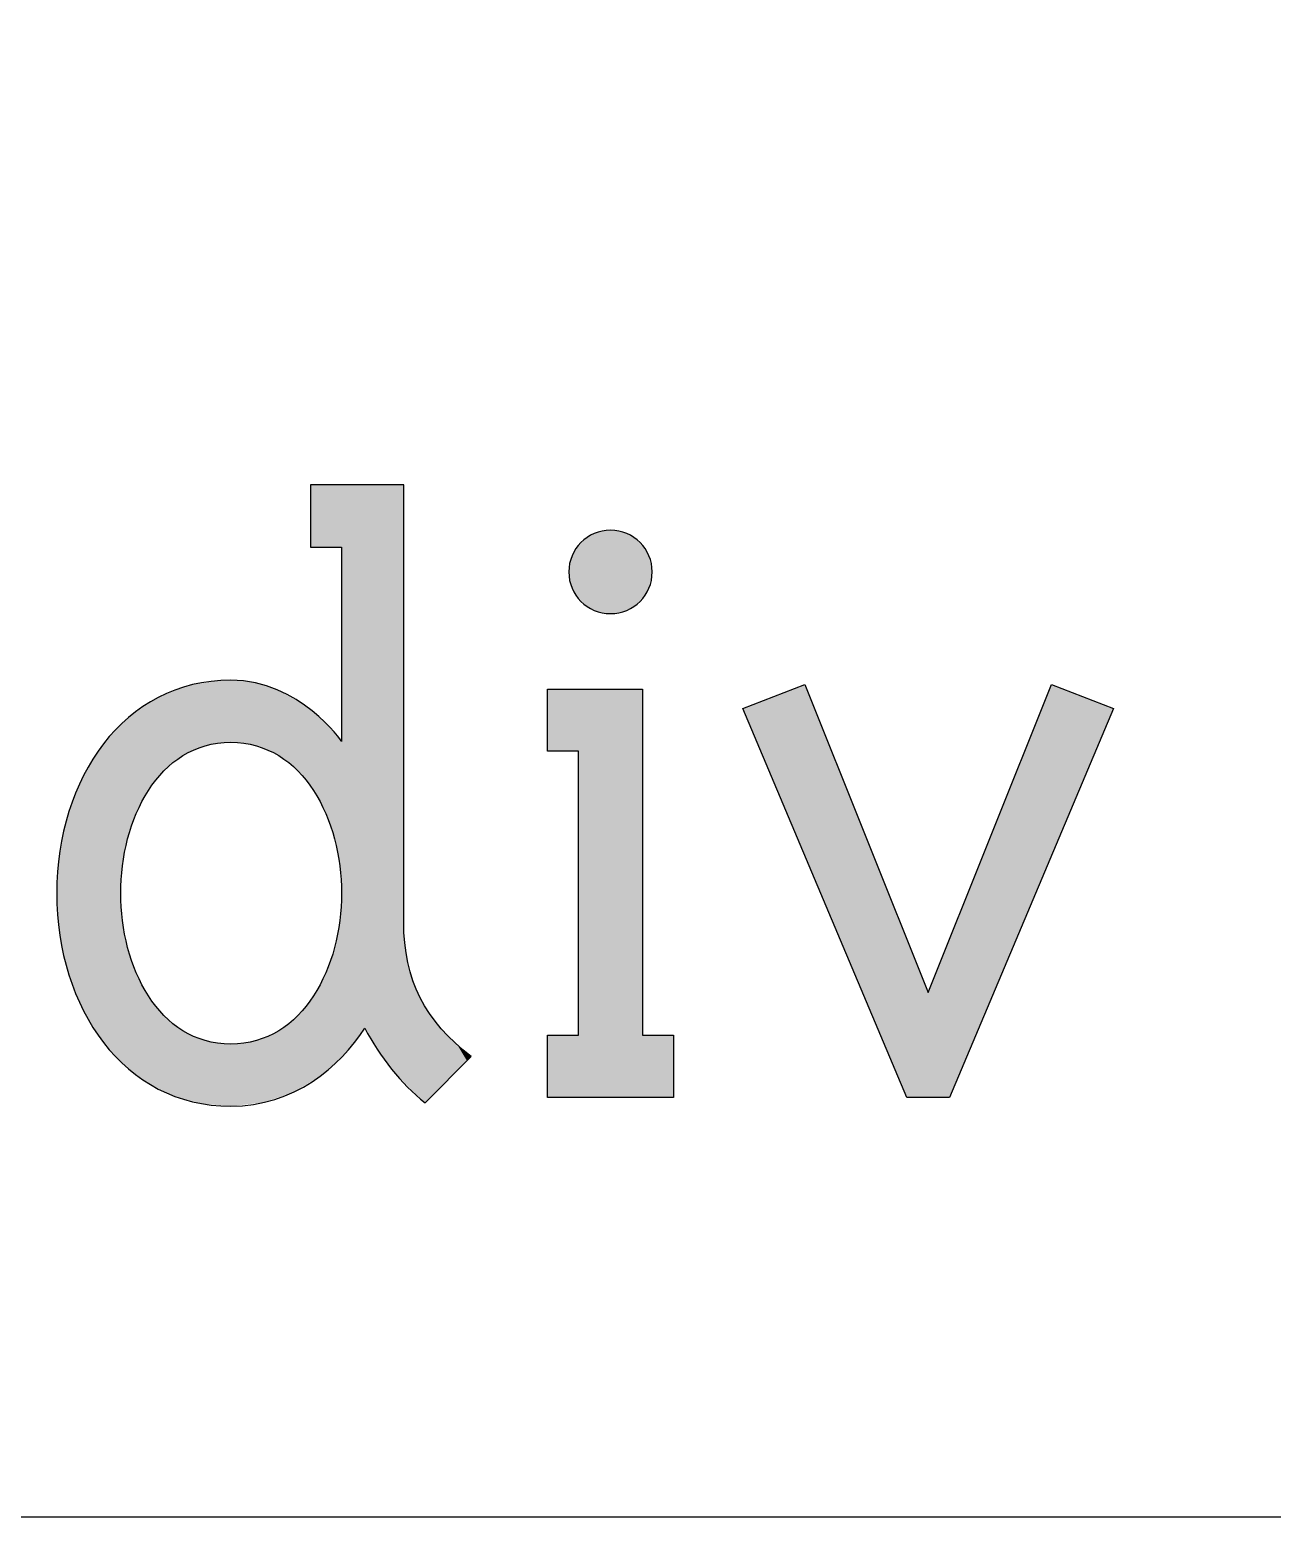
# Model space of a CAD drawing. Extents: x -255 to 680, y -360 to 140.
# Drawn here: x 492.5 to 535.1, y -359.9 to -308.8 of the extents above; entities that cross this region are included whole.
import ezdxf

# ---------------------------------------------------------------- set-up
doc = ezdxf.new("R2010")
doc.units = 0
doc.layers.add('CALQUE_1', color=7, linetype='CONTINUOUS')

# ---------------------------------------------------------------- blocks, each defined once
blk = doc.blocks.new('*U21')
at = {"layer": 'CALQUE_1', "color": 7}
for points in [[(502.109, -326.537), (502.109, -324.429), (502.155, -326.561)], [(502.155, -326.561), (502.109, -324.429), (502.155, -324.429)], [(502.155, -326.561), (502.155, -324.429), (502.188, -326.561)], [(502.188, -326.561), (502.155, -324.429), (502.188, -324.429)], [(502.188, -326.561), (502.188, -324.429), (502.208, -326.561)], [(502.208, -326.561), (502.188, -324.429), (502.208, -324.429)], [(502.208, -326.561), (502.208, -324.429), (502.404, -326.561)], [(502.404, -326.561), (502.208, -324.429), (502.404, -324.429)], [(502.404, -326.561), (502.404, -324.429), (502.44, -326.561)], [(502.44, -326.561), (502.404, -324.429), (502.44, -324.429)], [(502.44, -326.561), (502.44, -324.429), (502.596, -326.561)], [(502.596, -326.561), (502.44, -324.429), (502.596, -324.429)], [(502.596, -326.561), (502.596, -324.429), (502.629, -326.561)], [(502.629, -326.561), (502.596, -324.429), (502.629, -324.429)], [(502.629, -326.561), (502.629, -324.429), (502.642, -326.561)], [(502.642, -326.561), (502.629, -324.429), (502.642, -324.429)], [(502.642, -326.561), (502.642, -324.429), (502.931, -326.561)], [(502.931, -326.561), (502.642, -324.429), (502.931, -324.429)], [(502.931, -326.561), (502.931, -324.429), (503.027, -326.561)], [(503.027, -326.561), (502.931, -324.429), (503.027, -324.429)], [(503.027, -326.561), (503.027, -324.429), (503.114, -326.561)], [(503.114, -326.561), (503.027, -324.429), (503.114, -324.429)], [(503.114, -326.561), (503.114, -324.429), (503.121, -326.561)], [(503.121, -326.561), (503.114, -324.429), (503.121, -324.429)], [(503.121, -326.561), (503.121, -324.429), (503.129, -326.561)], [(503.129, -326.561), (503.121, -324.429), (503.129, -324.429)], [(503.129, -326.561), (503.129, -324.429), (503.137, -326.561)], [(503.137, -326.561), (503.129, -324.429), (503.137, -324.429)], [(503.137, -326.561), (503.137, -324.429), (503.172, -326.561)], [(503.172, -326.561), (503.137, -324.429), (503.172, -324.429)], [(503.172, -326.561), (503.172, -324.429), (503.175, -326.635)], [(503.175, -326.635), (503.172, -324.429), (503.175, -324.429)], [(503.175, -344.068), (503.175, -324.429), (503.192, -344.052)], [(503.192, -344.052), (503.175, -324.429), (503.192, -324.429)], [(503.192, -344.052), (503.192, -324.429), (503.798, -343.319)], [(503.798, -343.319), (503.192, -324.429), (503.798, -324.429)], [(503.798, -343.319), (503.798, -324.429), (503.926, -343.131)], [(503.926, -343.131), (503.798, -324.429), (503.926, -324.429)], [(503.926, -343.131), (503.926, -324.429), (503.979, -343.091)], [(503.979, -343.091), (503.926, -324.429), (503.979, -324.429)], [(503.979, -343.091), (503.979, -324.429), (504.006, -343.141)], [(504.006, -343.141), (503.979, -324.429), (504.006, -324.429)], [(504.006, -343.141), (504.006, -324.429), (504.016, -343.159)], [(504.016, -343.159), (504.006, -324.429), (504.016, -324.429)], [(504.016, -343.159), (504.016, -324.429), (504.171, -343.432)], [(504.171, -343.432), (504.016, -324.429), (504.171, -324.429)], [(504.171, -343.432), (504.171, -324.429), (504.807, -344.355)], [(504.807, -344.355), (504.171, -324.429), (504.807, -324.429)], [(504.807, -344.355), (504.807, -324.429), (504.888, -344.473)], [(504.888, -344.473), (504.807, -324.429), (504.888, -324.429)], [(504.888, -344.473), (504.888, -324.429), (505.097, -344.695)], [(505.097, -344.695), (504.888, -324.429), (505.097, -324.429)], [(505.097, -344.695), (505.097, -324.429), (505.271, -344.88)], [(505.271, -344.88), (505.097, -324.429), (505.271, -324.429)], [(505.271, -344.88), (505.271, -324.429), (505.306, -344.918)], [(505.306, -344.918), (505.271, -324.429), (505.306, -324.472)], [(498.053, -333.545), (497.724, -331.394), (498.053, -331.282)], [(498.092, -333.525), (498.053, -331.282), (498.092, -331.276)], [(498.053, -333.545), (498.053, -331.282), (498.092, -333.525)], [(498.369, -333.425), (498.092, -331.276), (498.369, -331.236)], [(498.092, -333.525), (498.092, -331.276), (498.369, -333.425)], [(498.488, -333.381), (498.369, -331.236), (498.488, -331.218)], [(498.369, -333.425), (498.369, -331.236), (498.488, -333.381)], [(498.914, -333.292), (498.488, -331.218), (498.914, -331.156)], [(498.488, -333.381), (498.488, -331.218), (498.914, -333.292)], [(499.026, -333.284), (498.914, -331.156), (499.026, -331.139)], [(498.914, -333.292), (498.914, -331.156), (499.026, -333.284)], [(499.368, -333.261), (499.026, -331.139), (499.368, -331.133)], [(499.026, -333.284), (499.026, -331.139), (499.368, -333.261)], [(499.478, -333.269), (499.368, -331.133), (499.478, -331.131)], [(499.368, -333.261), (499.368, -331.133), (499.478, -333.269)], [(499.478, -333.269), (499.478, -331.131), (499.802, -333.291)], [(499.802, -333.291), (499.478, -331.131), (499.802, -331.153)], [(499.802, -333.291), (499.802, -331.153), (499.822, -333.292)], [(499.822, -333.292), (499.802, -331.153), (499.822, -331.157)], [(499.822, -333.292), (499.822, -331.157), (500.248, -333.381)], [(500.248, -333.381), (499.822, -331.157), (500.248, -331.237)], [(500.248, -333.381), (500.248, -331.237), (500.41, -333.44)], [(500.41, -333.44), (500.248, -331.237), (500.41, -331.267)], [(500.41, -333.44), (500.41, -331.267), (500.522, -333.48)], [(500.522, -333.48), (500.41, -331.267), (500.522, -331.305)], [(496.794, -334.56), (496.61, -331.889), (496.794, -331.787)], [(497.075, -334.241), (496.794, -331.787), (497.075, -331.632)], [(496.794, -334.56), (496.794, -331.787), (497.075, -334.241)], [(497.16, -334.164), (497.075, -331.632), (497.16, -331.585)], [(497.075, -334.241), (497.075, -331.632), (497.16, -334.164)], [(497.385, -333.959), (497.16, -331.585), (497.385, -331.508)], [(497.16, -334.164), (497.16, -331.585), (497.385, -333.959)], [(497.448, -333.914), (497.385, -331.508), (497.448, -331.487)], [(497.385, -333.959), (497.385, -331.508), (497.448, -333.914)], [(497.724, -333.719), (497.448, -331.487), (497.724, -331.394)], [(497.448, -333.914), (497.448, -331.487), (497.724, -333.719)], [(497.724, -333.719), (497.724, -331.394), (498.053, -333.545)], [(500.522, -333.48), (500.522, -331.305), (500.646, -333.525)], [(500.646, -333.525), (500.522, -331.305), (500.646, -331.348)], [(500.646, -333.525), (500.646, -331.348), (500.965, -333.692)], [(500.965, -333.692), (500.646, -331.348), (500.965, -331.458)], [(500.965, -333.692), (500.965, -331.458), (501.016, -333.719)], [(501.016, -333.719), (500.965, -331.458), (501.016, -331.486)], [(501.016, -333.719), (501.016, -331.486), (501.357, -333.959)], [(501.357, -333.959), (501.016, -331.486), (501.357, -331.678)], [(501.357, -333.959), (501.357, -331.678), (501.548, -334.131)], [(501.548, -334.131), (501.357, -331.678), (501.548, -331.785)], [(501.548, -334.131), (501.548, -331.785), (501.67, -334.241)], [(501.67, -334.241), (501.548, -331.785), (501.67, -331.853)], [(496.127, -335.703), (495.859, -332.428), (496.127, -332.212)], [(496.35, -335.279), (496.127, -332.212), (496.35, -332.033)], [(496.127, -335.703), (496.127, -332.212), (496.35, -335.279)], [(496.543, -334.913), (496.35, -332.033), (496.543, -331.927)], [(496.35, -335.279), (496.35, -332.033), (496.543, -334.913)], [(496.61, -334.818), (496.543, -331.927), (496.61, -331.889)], [(496.543, -334.913), (496.543, -331.927), (496.61, -334.818)], [(496.61, -334.818), (496.61, -331.889), (496.794, -334.56)], [(501.67, -334.241), (501.67, -331.853), (501.903, -334.503)], [(501.903, -334.503), (501.67, -331.853), (501.903, -331.984)], [(501.903, -334.503), (501.903, -331.984), (501.953, -334.56)], [(501.953, -334.56), (501.903, -331.984), (501.953, -332.026)], [(501.953, -334.56), (501.953, -332.026), (502.109, -334.776)], [(502.109, -334.776), (501.953, -332.026), (502.109, -332.157)], [(502.109, -334.776), (502.109, -332.157), (502.155, -334.84)], [(502.155, -334.84), (502.109, -332.157), (502.155, -332.195)], [(502.155, -334.84), (502.155, -332.195), (502.188, -334.886)], [(502.188, -334.886), (502.155, -332.195), (502.188, -332.223)], [(502.188, -334.886), (502.188, -332.223), (502.208, -334.913)], [(502.208, -334.913), (502.188, -332.223), (502.208, -332.24)], [(502.208, -334.913), (502.208, -332.24), (502.404, -335.282)], [(502.404, -335.282), (502.208, -332.24), (502.404, -332.404)], [(495.591, -344.203), (495.2, -333.09), (495.591, -332.656)], [(495.629, -337.836), (495.591, -332.656), (495.629, -332.613)], [(495.591, -338.439), (495.591, -332.656), (495.629, -337.836)], [(495.651, -337.499), (495.629, -332.613), (495.651, -332.596)], [(495.629, -337.836), (495.629, -332.613), (495.651, -337.499)], [(495.83, -336.576), (495.651, -332.596), (495.83, -332.452)], [(495.651, -337.499), (495.651, -332.596), (495.83, -336.576)], [(495.859, -336.489), (495.83, -332.452), (495.859, -332.428)], [(495.83, -336.576), (495.83, -332.452), (495.859, -336.489)], [(495.859, -336.489), (495.859, -332.428), (496.127, -335.703)], [(502.404, -335.282), (502.404, -332.404), (502.44, -335.35)], [(502.44, -335.35), (502.404, -332.404), (502.44, -332.435)], [(502.44, -335.35), (502.44, -332.435), (502.596, -335.643)], [(502.596, -335.643), (502.44, -332.435), (502.596, -332.566)], [(502.596, -335.643), (502.596, -332.566), (502.629, -335.703)], [(502.629, -335.703), (502.596, -332.566), (502.629, -332.601)], [(502.629, -335.703), (502.629, -332.601), (502.642, -335.741)], [(502.642, -335.741), (502.629, -332.601), (502.642, -332.615)], [(502.642, -335.741), (502.642, -332.615), (502.931, -336.576)], [(502.931, -336.576), (502.642, -332.615), (502.931, -332.932)], [(495.001, -343.541), (494.636, -333.861), (495.001, -333.311)], [(495.2, -343.812), (495.001, -333.311), (495.2, -333.09)], [(495.001, -343.541), (495.001, -333.311), (495.2, -343.812)], [(495.2, -343.812), (495.2, -333.09), (495.591, -344.203)], [(502.931, -336.576), (502.931, -332.932), (503.027, -337.061)], [(503.027, -337.061), (502.931, -332.932), (503.027, -333.037)], [(503.027, -337.061), (503.027, -333.037), (503.114, -337.499)], [(503.114, -337.499), (503.027, -333.037), (503.114, -333.148)], [(503.114, -337.499), (503.114, -333.148), (503.121, -337.607)], [(503.121, -337.607), (503.114, -333.148), (503.121, -333.157)], [(503.121, -337.607), (503.121, -333.157), (503.129, -337.735)], [(503.129, -337.735), (503.121, -333.157), (503.129, -333.168)], [(503.129, -337.735), (503.129, -333.168), (503.137, -337.865)], [(503.137, -337.865), (503.129, -333.168), (503.137, -333.179)], [(503.137, -337.865), (503.137, -333.179), (503.172, -338.392)], [(503.172, -338.392), (503.137, -333.179), (503.172, -333.226)], [(503.172, -338.392), (503.172, -333.226), (503.175, -338.439)], [(503.175, -338.439), (503.172, -333.226), (503.175, -333.231)], [(494.47, -342.735), (494.172, -334.729), (494.47, -334.112)], [(494.636, -343.043), (494.47, -334.112), (494.636, -333.861)], [(494.47, -342.735), (494.47, -334.112), (494.636, -343.043)], [(494.636, -343.043), (494.636, -333.861), (495.001, -343.541)], [(494.172, -342.181), (494.04, -335.002), (494.172, -334.729)], [(494.172, -342.181), (494.172, -334.729), (494.47, -342.735)], [(494.04, -341.836), (493.813, -335.683), (494.04, -335.002)], [(494.04, -341.836), (494.04, -335.002), (494.172, -342.181)], [(493.813, -341.238), (493.717, -335.969), (493.813, -335.683)], [(493.813, -341.238), (493.813, -335.683), (494.04, -341.836)], [(493.717, -340.852), (493.562, -336.714), (493.717, -335.969)], [(493.717, -340.852), (493.717, -335.969), (493.813, -341.238)], [(493.562, -340.229), (493.504, -336.997), (493.562, -336.714)], [(493.562, -340.229), (493.562, -336.714), (493.717, -340.852)], [(493.504, -339.777), (493.425, -337.855), (493.504, -336.997)], [(493.504, -339.777), (493.504, -336.997), (493.562, -340.229)], [(493.425, -339.168), (493.405, -338.072), (493.425, -337.855)], [(493.425, -339.168), (493.425, -337.855), (493.504, -339.777)], [(495.591, -344.203), (495.591, -338.439), (495.629, -344.241)], [(495.629, -344.241), (495.591, -338.439), (495.629, -339.042)], [(503.175, -344.068), (503.172, -338.486), (503.175, -338.439)], [(503.172, -344.071), (503.137, -339.012), (503.172, -338.486)], [(503.172, -344.071), (503.172, -338.486), (503.175, -344.068)], [(495.629, -344.241), (495.629, -339.042), (495.651, -344.263)], [(495.651, -344.263), (495.629, -339.042), (495.651, -339.378)], [(495.651, -344.263), (495.651, -339.378), (495.83, -344.442)], [(495.83, -344.442), (495.651, -339.378), (495.83, -340.301)], [(503.114, -344.122), (503.027, -339.816), (503.114, -339.378)], [(503.121, -344.116), (503.114, -339.378), (503.121, -339.27)], [(503.114, -344.122), (503.114, -339.378), (503.121, -344.116)], [(503.129, -344.108), (503.121, -339.27), (503.129, -339.142)], [(503.121, -344.116), (503.121, -339.27), (503.129, -344.108)], [(503.137, -344.101), (503.129, -339.142), (503.137, -339.012)], [(503.129, -344.108), (503.129, -339.142), (503.137, -344.101)], [(503.137, -344.101), (503.137, -339.012), (503.172, -344.071)], [(505.306, -344.918), (505.306, -339.411), (505.307, -344.919)], [(505.307, -344.919), (505.306, -339.411), (505.307, -339.507)], [(503.027, -344.198), (502.931, -340.301), (503.027, -339.816)], [(503.027, -344.198), (503.027, -339.816), (503.114, -344.122)], [(505.307, -344.919), (505.307, -339.507), (505.315, -344.927)], [(505.315, -344.927), (505.307, -339.507), (505.315, -339.783)], [(505.315, -344.927), (505.315, -339.783), (505.445, -345.066)], [(505.445, -345.066), (505.315, -339.783), (505.445, -340.813)], [(495.83, -344.442), (495.83, -340.301), (495.859, -344.471)], [(495.859, -344.471), (495.83, -340.301), (495.859, -340.389)], [(495.859, -344.471), (495.859, -340.389), (496.127, -344.663)], [(496.127, -344.663), (495.859, -340.389), (496.127, -341.175)], [(502.931, -344.283), (502.642, -341.136), (502.931, -340.301)], [(502.931, -344.283), (502.931, -340.301), (503.027, -344.198)], [(505.445, -345.066), (505.445, -340.813), (505.734, -345.373)], [(505.734, -345.373), (505.445, -340.813), (505.734, -341.729)], [(496.127, -344.663), (496.127, -341.175), (496.35, -344.823)], [(496.35, -344.823), (496.127, -341.175), (496.35, -341.598)], [(502.596, -344.577), (502.44, -341.527), (502.596, -341.235)], [(502.629, -344.549), (502.596, -341.235), (502.629, -341.175)], [(502.596, -344.577), (502.596, -341.235), (502.629, -344.549)], [(502.642, -344.537), (502.629, -341.175), (502.642, -341.136)], [(502.629, -344.549), (502.629, -341.175), (502.642, -344.537)], [(502.642, -344.537), (502.642, -341.136), (502.931, -344.283)], [(496.35, -344.823), (496.35, -341.598), (496.543, -344.961)], [(496.543, -344.961), (496.35, -341.598), (496.543, -341.964)], [(496.543, -344.961), (496.543, -341.964), (496.61, -345.009)], [(496.61, -345.009), (496.543, -341.964), (496.61, -342.059)], [(502.188, -344.867), (502.155, -342.038), (502.188, -341.992)], [(502.208, -344.855), (502.188, -341.992), (502.208, -341.964)], [(502.188, -344.867), (502.188, -341.992), (502.208, -344.855)], [(502.404, -344.737), (502.208, -341.964), (502.404, -341.596)], [(502.208, -344.855), (502.208, -341.964), (502.404, -344.737)], [(502.44, -344.715), (502.404, -341.596), (502.44, -341.527)], [(502.404, -344.737), (502.404, -341.596), (502.44, -344.715)], [(502.44, -344.715), (502.44, -341.527), (502.596, -344.577)], [(505.734, -345.373), (505.734, -341.729), (505.736, -345.375)], [(505.736, -345.375), (505.734, -341.729), (505.736, -341.738)], [(505.736, -345.375), (505.736, -341.738), (505.961, -345.566)], [(505.961, -345.566), (505.736, -341.738), (505.961, -342.148)], [(496.61, -345.009), (496.61, -342.059), (496.794, -345.097)], [(496.794, -345.097), (496.61, -342.059), (496.794, -342.317)], [(496.794, -345.097), (496.794, -342.317), (497.075, -345.232)], [(497.075, -345.232), (496.794, -342.317), (497.075, -342.637)], [(501.903, -345.04), (501.67, -342.637), (501.903, -342.374)], [(501.953, -345.009), (501.903, -342.374), (501.953, -342.317)], [(501.903, -345.04), (501.903, -342.374), (501.953, -345.009)], [(502.109, -344.915), (501.953, -342.317), (502.109, -342.101)], [(501.953, -345.009), (501.953, -342.317), (502.109, -344.915)], [(502.155, -344.887), (502.109, -342.101), (502.155, -342.038)], [(502.109, -344.915), (502.109, -342.101), (502.155, -344.887)], [(502.155, -344.887), (502.155, -342.038), (502.188, -344.867)], [(505.961, -345.566), (505.961, -342.148), (506.039, -345.625)], [(506.039, -345.625), (505.961, -342.148), (506.039, -342.291)], [(506.039, -345.625), (506.039, -342.291), (506.055, -345.609)], [(506.055, -345.609), (506.039, -342.291), (506.055, -342.321)], [(506.055, -345.609), (506.055, -342.321), (506.193, -345.471)], [(506.193, -345.471), (506.055, -342.321), (506.193, -342.573)], [(497.075, -345.232), (497.075, -342.637), (497.16, -345.272)], [(497.16, -345.272), (497.075, -342.637), (497.16, -342.714)], [(497.16, -345.272), (497.16, -342.714), (497.385, -345.38)], [(497.385, -345.38), (497.16, -342.714), (497.385, -342.919)], [(497.385, -345.38), (497.385, -342.919), (497.448, -345.41)], [(497.448, -345.41), (497.385, -342.919), (497.448, -342.963)], [(497.448, -345.41), (497.448, -342.963), (497.724, -345.486)], [(497.724, -345.486), (497.448, -342.963), (497.724, -343.159)], [(501.357, -345.321), (501.016, -343.159), (501.357, -342.919)], [(501.548, -345.254), (501.357, -342.919), (501.548, -342.746)], [(501.357, -345.321), (501.357, -342.919), (501.548, -345.254)], [(501.67, -345.18), (501.548, -342.746), (501.67, -342.637)], [(501.548, -345.254), (501.548, -342.746), (501.67, -345.18)], [(501.67, -345.18), (501.67, -342.637), (501.903, -345.04)], [(506.193, -345.471), (506.193, -342.573), (506.285, -345.379)], [(506.285, -345.379), (506.193, -342.573), (506.285, -342.685)], [(506.285, -345.379), (506.285, -342.685), (506.82, -344.845)], [(506.82, -344.845), (506.285, -342.685), (506.82, -343.335)], [(497.724, -345.486), (497.724, -343.159), (498.053, -345.575)], [(498.053, -345.575), (497.724, -343.159), (498.053, -343.332)], [(498.053, -345.575), (498.053, -343.332), (498.092, -345.586)], [(498.092, -345.586), (498.053, -343.332), (498.092, -343.353)], [(498.092, -345.586), (498.092, -343.353), (498.369, -345.662)], [(498.369, -345.662), (498.092, -343.353), (498.369, -343.453)], [(498.369, -345.662), (498.369, -343.453), (498.488, -345.672)], [(498.488, -345.672), (498.369, -343.453), (498.488, -343.496)], [(498.488, -345.672), (498.488, -343.496), (498.914, -345.709)], [(498.914, -345.709), (498.488, -343.496), (498.914, -343.586)], [(500.248, -345.647), (499.822, -343.586), (500.248, -343.496)], [(500.41, -345.629), (500.248, -343.496), (500.41, -343.438)], [(500.248, -345.647), (500.248, -343.496), (500.41, -345.629)], [(500.522, -345.616), (500.41, -343.438), (500.522, -343.397)], [(500.41, -345.629), (500.41, -343.438), (500.522, -345.616)], [(500.646, -345.572), (500.522, -343.397), (500.646, -343.353)], [(500.522, -345.616), (500.522, -343.397), (500.646, -345.572)], [(500.965, -345.46), (500.646, -343.353), (500.965, -343.185)], [(500.646, -345.572), (500.646, -343.353), (500.965, -345.46)], [(501.016, -345.442), (500.965, -343.185), (501.016, -343.159)], [(500.965, -345.46), (500.965, -343.185), (501.016, -345.442)], [(501.016, -345.442), (501.016, -343.159), (501.357, -345.321)], [(506.82, -344.845), (506.82, -343.335), (507.12, -344.544)], [(507.12, -344.544), (506.82, -343.335), (507.12, -343.601)], [(498.914, -345.709), (498.914, -343.586), (499.026, -345.719)], [(499.026, -345.719), (498.914, -343.586), (499.026, -343.593)], [(499.026, -345.719), (499.026, -343.593), (499.368, -345.748)], [(499.368, -345.748), (499.026, -343.593), (499.368, -343.616)], [(499.478, -345.736), (499.368, -343.616), (499.478, -343.609)], [(499.368, -345.748), (499.368, -343.616), (499.478, -345.736)], [(499.802, -345.698), (499.478, -343.609), (499.802, -343.587)], [(499.478, -345.736), (499.478, -343.609), (499.802, -345.698)], [(499.822, -345.696), (499.802, -343.587), (499.822, -343.586)], [(499.802, -345.698), (499.802, -343.587), (499.822, -345.696)], [(499.822, -345.696), (499.822, -343.586), (500.248, -345.647)], [(507.12, -344.544), (507.12, -343.601), (507.475, -344.189)], [(507.475, -344.189), (507.12, -343.601), (507.475, -343.914)], [(507.475, -344.189), (507.475, -343.914), (507.582, -344.082)], [(507.582, -344.082), (507.475, -343.914), (507.582, -344.008)], [(507.582, -344.082), (507.582, -344.008), (507.621, -344.043)]]:
    blk.add_solid(points, dxfattribs=at)
blk = doc.blocks.new('*U22')
at = {"layer": 'CALQUE_1', "color": 7}
for points in [[(511.719, -328.672), (511.601, -326.226), (511.719, -326.155)], [(511.845, -328.733), (511.719, -326.155), (511.845, -326.094)], [(511.719, -328.672), (511.719, -326.155), (511.845, -328.733)], [(511.976, -328.781), (511.845, -326.094), (511.976, -326.046)], [(511.845, -328.733), (511.845, -326.094), (511.976, -328.781)], [(512.113, -328.816), (511.976, -326.046), (512.113, -326.011)], [(511.976, -328.781), (511.976, -326.046), (512.113, -328.816)], [(512.256, -328.838), (512.113, -326.011), (512.256, -325.989)], [(512.113, -328.816), (512.113, -326.011), (512.256, -328.838)], [(512.402, -328.845), (512.256, -325.989), (512.402, -325.982)], [(512.256, -328.838), (512.256, -325.989), (512.402, -328.845)], [(512.402, -328.845), (512.402, -325.982), (512.549, -328.838)], [(512.549, -328.838), (512.402, -325.982), (512.549, -325.989)], [(512.549, -328.838), (512.549, -325.989), (512.691, -328.816)], [(512.691, -328.816), (512.549, -325.989), (512.691, -326.011)], [(512.691, -328.816), (512.691, -326.011), (512.828, -328.781)], [(512.828, -328.781), (512.691, -326.011), (512.828, -326.046)], [(512.828, -328.781), (512.828, -326.046), (512.96, -328.733)], [(512.96, -328.733), (512.828, -326.046), (512.96, -326.094)], [(512.96, -328.733), (512.96, -326.094), (513.085, -328.672)], [(513.085, -328.672), (512.96, -326.094), (513.085, -326.155)], [(513.085, -328.672), (513.085, -326.155), (513.203, -328.601)], [(513.203, -328.601), (513.085, -326.155), (513.203, -326.226)], [(511.215, -328.214), (511.144, -326.731), (511.215, -326.613)], [(511.297, -328.325), (511.215, -326.613), (511.297, -326.502)], [(511.215, -328.214), (511.215, -326.613), (511.297, -328.325)], [(511.306, -328.334), (511.297, -326.502), (511.306, -326.493)], [(511.297, -328.325), (511.297, -326.502), (511.306, -328.334)], [(511.39, -328.426), (511.306, -326.493), (511.39, -326.401)], [(511.306, -328.334), (511.306, -326.493), (511.39, -328.426)], [(511.491, -328.518), (511.39, -326.401), (511.491, -326.308)], [(511.39, -328.426), (511.39, -326.401), (511.491, -328.518)], [(511.601, -328.601), (511.491, -326.308), (511.601, -326.226)], [(511.491, -328.518), (511.491, -326.308), (511.601, -328.601)], [(511.601, -328.601), (511.601, -326.226), (511.719, -328.672)], [(513.203, -328.601), (513.203, -326.226), (513.313, -328.518)], [(513.313, -328.518), (513.203, -326.226), (513.313, -326.308)], [(513.313, -328.518), (513.313, -326.308), (513.415, -328.426)], [(513.415, -328.426), (513.313, -326.308), (513.415, -326.401)], [(513.415, -328.426), (513.415, -326.401), (513.499, -328.334)], [(513.499, -328.334), (513.415, -326.401), (513.499, -326.493)], [(513.499, -328.334), (513.499, -326.493), (513.507, -328.325)], [(513.507, -328.325), (513.499, -326.493), (513.507, -326.502)], [(513.507, -328.325), (513.507, -326.502), (513.589, -328.214)], [(513.589, -328.214), (513.507, -326.502), (513.589, -326.613)], [(513.589, -328.214), (513.589, -326.613), (513.661, -328.096)], [(513.661, -328.096), (513.589, -326.613), (513.661, -326.731)], [(511, -327.702), (510.978, -327.267), (511, -327.125)], [(511.035, -327.84), (511, -327.125), (511.035, -326.987)], [(511, -327.702), (511, -327.125), (511.035, -327.84)], [(511.083, -327.971), (511.035, -326.987), (511.083, -326.856)], [(511.035, -327.84), (511.035, -326.987), (511.083, -327.971)], [(511.144, -328.096), (511.083, -326.856), (511.144, -326.731)], [(511.083, -327.971), (511.083, -326.856), (511.144, -328.096)], [(511.144, -328.096), (511.144, -326.731), (511.215, -328.214)], [(513.661, -328.096), (513.661, -326.731), (513.721, -327.971)], [(513.721, -327.971), (513.661, -326.731), (513.721, -326.856)], [(513.721, -327.971), (513.721, -326.856), (513.769, -327.84)], [(513.769, -327.84), (513.721, -326.856), (513.769, -326.987)], [(513.769, -327.84), (513.769, -326.987), (513.804, -327.702)], [(513.804, -327.702), (513.769, -326.987), (513.804, -327.125)], [(513.804, -327.702), (513.804, -327.125), (513.826, -327.56)], [(513.826, -327.56), (513.804, -327.125), (513.826, -327.267)], [(510.978, -327.56), (510.971, -327.413), (510.978, -327.267)], [(510.978, -327.56), (510.978, -327.267), (511, -327.702)], [(513.826, -327.56), (513.826, -327.267), (513.834, -327.413)], [(510.24, -333.566), (510.24, -331.434), (510.971, -333.566)], [(510.971, -333.566), (510.24, -331.434), (510.971, -331.434)], [(510.971, -333.566), (510.971, -331.434), (510.978, -333.566)], [(510.978, -333.566), (510.971, -331.434), (510.978, -331.434)], [(510.978, -333.566), (510.978, -331.434), (511, -333.566)], [(511, -333.566), (510.978, -331.434), (511, -331.434)], [(511, -333.566), (511, -331.434), (511.035, -333.566)], [(511.035, -333.566), (511, -331.434), (511.035, -331.434)], [(511.035, -333.566), (511.035, -331.434), (511.083, -333.566)], [(511.083, -333.566), (511.035, -331.434), (511.083, -331.434)], [(511.083, -333.566), (511.083, -331.434), (511.144, -333.566)], [(511.144, -333.566), (511.083, -331.434), (511.144, -331.434)], [(511.144, -333.566), (511.144, -331.434), (511.215, -333.566)], [(511.215, -333.566), (511.144, -331.434), (511.215, -331.434)], [(511.215, -333.566), (511.215, -331.434), (511.297, -333.566)], [(511.297, -333.566), (511.215, -331.434), (511.297, -331.434)], [(511.297, -333.566), (511.297, -331.434), (511.306, -333.566)], [(511.306, -333.566), (511.297, -331.434), (511.306, -331.434)], [(511.306, -345.444), (511.306, -331.434), (511.39, -345.444)], [(511.39, -345.444), (511.306, -331.434), (511.39, -331.434)], [(511.39, -345.444), (511.39, -331.434), (511.491, -345.444)], [(511.491, -345.444), (511.39, -331.434), (511.491, -331.434)], [(511.491, -345.444), (511.491, -331.434), (511.601, -345.444)], [(511.601, -345.444), (511.491, -331.434), (511.601, -331.434)], [(511.601, -345.444), (511.601, -331.434), (511.719, -345.444)], [(511.719, -345.444), (511.601, -331.434), (511.719, -331.434)], [(511.719, -345.444), (511.719, -331.434), (511.845, -345.444)], [(511.845, -345.444), (511.719, -331.434), (511.845, -331.434)], [(511.845, -345.444), (511.845, -331.434), (511.976, -345.444)], [(511.976, -345.444), (511.845, -331.434), (511.976, -331.434)], [(511.976, -345.444), (511.976, -331.434), (512.113, -345.444)], [(512.113, -345.444), (511.976, -331.434), (512.113, -331.434)], [(512.113, -345.444), (512.113, -331.434), (512.256, -345.444)], [(512.256, -345.444), (512.113, -331.434), (512.256, -331.434)], [(512.256, -345.444), (512.256, -331.434), (512.402, -345.444)], [(512.402, -345.444), (512.256, -331.434), (512.402, -331.434)], [(512.402, -345.444), (512.402, -331.434), (512.549, -345.444)], [(512.549, -345.444), (512.402, -331.434), (512.549, -331.434)], [(512.549, -345.444), (512.549, -331.434), (512.691, -345.444)], [(512.691, -345.444), (512.549, -331.434), (512.691, -331.434)], [(512.691, -345.444), (512.691, -331.434), (512.828, -345.444)], [(512.828, -345.444), (512.691, -331.434), (512.828, -331.434)], [(512.828, -345.444), (512.828, -331.434), (512.96, -345.444)], [(512.96, -345.444), (512.828, -331.434), (512.96, -331.434)], [(512.96, -345.444), (512.96, -331.434), (513.085, -345.444)], [(513.085, -345.444), (512.96, -331.434), (513.085, -331.434)], [(513.085, -345.444), (513.085, -331.434), (513.203, -345.444)], [(513.203, -345.444), (513.085, -331.434), (513.203, -331.434)], [(513.203, -345.444), (513.203, -331.434), (513.313, -345.444)], [(513.313, -345.444), (513.203, -331.434), (513.313, -331.434)], [(513.313, -345.444), (513.313, -331.434), (513.415, -345.444)], [(513.415, -345.444), (513.313, -331.434), (513.415, -331.434)], [(513.415, -345.444), (513.415, -331.434), (513.499, -345.444)], [(513.499, -345.444), (513.415, -331.434), (513.499, -331.434)], [(510.24, -345.444), (510.24, -343.312), (510.971, -345.444)], [(510.971, -345.444), (510.24, -343.312), (510.971, -343.312)], [(510.971, -345.444), (510.971, -343.312), (510.978, -345.444)], [(510.978, -345.444), (510.971, -343.312), (510.978, -343.312)], [(510.978, -345.444), (510.978, -343.312), (511, -345.444)], [(511, -345.444), (510.978, -343.312), (511, -343.312)], [(511, -345.444), (511, -343.312), (511.035, -345.444)], [(511.035, -345.444), (511, -343.312), (511.035, -343.312)], [(511.035, -345.444), (511.035, -343.312), (511.083, -345.444)], [(511.083, -345.444), (511.035, -343.312), (511.083, -343.312)], [(511.083, -345.444), (511.083, -343.312), (511.144, -345.444)], [(511.144, -345.444), (511.083, -343.312), (511.144, -343.312)], [(511.144, -345.444), (511.144, -343.312), (511.215, -345.444)], [(511.215, -345.444), (511.144, -343.312), (511.215, -343.312)], [(511.215, -345.444), (511.215, -343.312), (511.297, -345.444)], [(511.297, -345.444), (511.215, -343.312), (511.297, -343.312)], [(511.297, -345.444), (511.297, -343.312), (511.306, -345.444)], [(511.306, -345.444), (511.297, -343.312), (511.306, -343.312)], [(513.499, -345.444), (513.499, -343.312), (513.507, -345.444)], [(513.507, -345.444), (513.499, -343.312), (513.507, -343.312)], [(513.507, -345.444), (513.507, -343.312), (513.589, -345.444)], [(513.589, -345.444), (513.507, -343.312), (513.589, -343.312)], [(513.589, -345.444), (513.589, -343.312), (513.661, -345.444)], [(513.661, -345.444), (513.589, -343.312), (513.661, -343.312)], [(513.661, -345.444), (513.661, -343.312), (513.721, -345.444)], [(513.721, -345.444), (513.661, -343.312), (513.721, -343.312)], [(513.721, -345.444), (513.721, -343.312), (513.769, -345.444)], [(513.769, -345.444), (513.721, -343.312), (513.769, -343.312)], [(513.769, -345.444), (513.769, -343.312), (513.804, -345.444)], [(513.804, -345.444), (513.769, -343.312), (513.804, -343.312)], [(513.804, -345.444), (513.804, -343.312), (513.826, -345.444)], [(513.826, -345.444), (513.804, -343.312), (513.826, -343.312)], [(513.826, -345.444), (513.826, -343.312), (513.834, -345.444)], [(513.834, -345.444), (513.826, -343.312), (513.834, -343.312)], [(513.834, -345.444), (513.834, -343.312), (514.565, -345.444)], [(514.565, -345.444), (513.834, -343.312), (514.565, -343.312)]]:
    blk.add_solid(points, dxfattribs=at)
blk = doc.blocks.new('*U23')
at = {"layer": 'CALQUE_1', "color": 7}
for points in [[(519.072, -337.151), (516.94, -332.104), (519.072, -331.282)], [(519.072, -337.151), (519.072, -331.282), (522.574, -345.444)], [(522.574, -345.444), (519.072, -331.282), (522.574, -340.025)], [(527.539, -337.151), (524.036, -340.026), (527.539, -331.282)], [(527.539, -337.151), (527.539, -331.282), (529.671, -332.104)], [(524.036, -345.444), (524.036, -340.026), (527.539, -337.151)], [(522.574, -345.444), (522.574, -340.025), (523.305, -345.444)], [(523.305, -345.444), (522.574, -340.025), (523.305, -341.85)], [(524.036, -345.444), (523.305, -341.85), (524.036, -340.026)], [(523.305, -345.444), (523.305, -341.85), (524.036, -345.444)]]:
    blk.add_solid(points, dxfattribs=at)
blk = doc.blocks.new('BLOCK_6')
at = {"layer": 'CALQUE_1'}
for points in [[(529.671, -332.104), (524.036, -345.444), (522.574, -345.444), (516.94, -332.104), (519.072, -331.282), (523.305, -341.85), (527.539, -331.282), (529.671, -332.104)], [(514.565, -343.312), (514.565, -345.444), (510.24, -345.444), (510.24, -343.312), (511.306, -343.312), (511.306, -333.566), (510.24, -333.566), (510.24, -331.434), (513.499, -331.434), (513.499, -343.312), (514.565, -343.312)]]:
    blk.add_lwpolyline(points, dxfattribs=at)
for points, knots in [([(507.621, -344.043), (507.621, -344.043), (506.038, -345.627), (506.038, -345.627), (505.215, -344.987), (504.485, -344.043), (503.967, -343.068), (503.114, -344.408), (501.53, -345.748), (499.368, -345.748), (495.683, -345.748), (493.398, -342.368), (493.398, -338.439), (493.398, -334.51), (495.683, -331.129), (499.368, -331.129), (501.743, -331.129), (503.175, -333.231), (503.175, -333.231), (503.175, -333.231), (503.175, -326.561), (503.175, -326.561), (503.175, -326.561), (502.109, -326.561), (502.109, -326.561), (502.109, -326.561), (502.109, -324.429), (502.109, -324.429), (502.109, -324.429), (505.306, -324.429), (505.306, -324.429), (505.306, -324.429), (505.306, -339.413), (505.306, -339.413), (505.306, -341.424), (506.038, -342.824), (507.621, -344.043)], [0, 0, 0, 0, 1, 1, 1, 2, 2, 2, 3, 3, 3, 4, 4, 4, 5, 5, 5, 6, 6, 6, 7, 7, 7, 8, 8, 8, 9, 9, 9, 10, 10, 10, 11, 11, 11, 12, 12, 12, 12]), ([(512.402, -328.845), (511.61, -328.845), (510.971, -328.205), (510.971, -327.413), (510.971, -326.622), (511.61, -325.982), (512.402, -325.982), (513.194, -325.982), (513.834, -326.622), (513.834, -327.413), (513.834, -328.205), (513.194, -328.845), (512.402, -328.845)], [0, 0, 0, 0, 1, 1, 1, 2, 2, 2, 3, 3, 3, 4, 4, 4, 4]), ([(495.591, -338.439), (495.591, -340.936), (496.87, -343.616), (499.368, -343.616), (501.865, -343.616), (503.175, -340.936), (503.175, -338.439), (503.175, -335.941), (501.865, -333.261), (499.368, -333.261), (496.87, -333.261), (495.591, -335.941), (495.591, -338.439)], [0, 0, 0, 0, 1, 1, 1, 2, 2, 2, 3, 3, 3, 4, 4, 4, 4])]:
    blk.add_open_spline(points, degree=3, knots=knots, dxfattribs=at)
at = {"layer": 'CALQUE_1', "color": 7}
for name in ['*U21', '*U22', '*U23']:
    blk.add_blockref(name, (0, 0), dxfattribs=at)
blk = doc.blocks.new('BLOCK_5')
at = {"layer": 'CALQUE_1', "color": 7}
blk.add_lwpolyline([(679.671, -359.854), (179.671, -359.854), (179.671, 140.146), (679.671, 140.146), (679.671, -359.854)], dxfattribs=at)
at = {"layer": 'CALQUE_1'}
blk.add_blockref('BLOCK_6', (0, 0), dxfattribs=at)

msp = doc.modelspace()

# ---------------------------------------------------------------- block references
at = {"layer": 'CALQUE_1'}
msp.add_blockref('BLOCK_5', (0, 0), dxfattribs=at)

doc.saveas('drawing.dxf')
